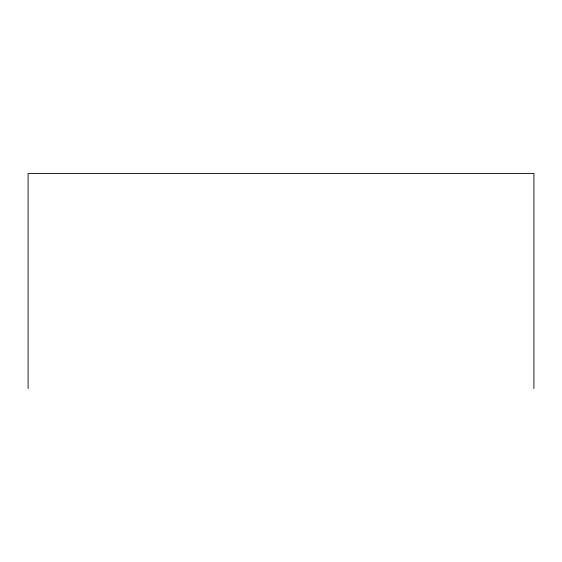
<?xml version="1.0" encoding="UTF-8"?>
<svg xmlns="http://www.w3.org/2000/svg" width="562" height="562" viewBox="0 0 562 562"><rect width="100%" height="100%" fill="white"/><g stroke="black" fill="none" stroke-linecap="round" stroke-linejoin="round"><path stroke-width="0.84" d="M533.9 388.546L533.9 173.454L28.1 173.454L28.1 388.546"/></g></svg>
